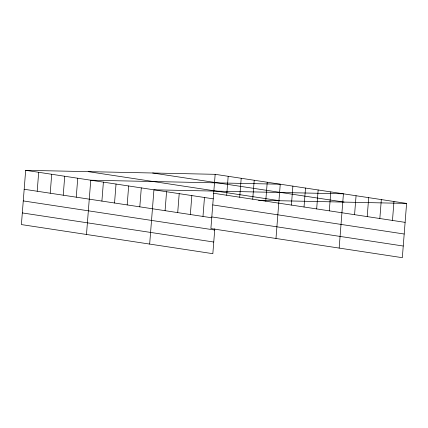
<?xml version="1.0" encoding="UTF-8"?>
<svg xmlns="http://www.w3.org/2000/svg" width="428" height="428" viewBox="0 0 428 428"><rect width="100%" height="100%" fill="white"/><g stroke="black" fill="none" stroke-linecap="round" stroke-linejoin="round"><path stroke-width="0.64" d="M215.161 174.319L210.892 228.584L402.331 257.683L406.6 203.418L215.161 174.319L25.669 170.317L21.4 224.582L212.839 253.681L214.803 228.723M37.199 191.246L38.686 172.297M50.215 193.221L51.708 174.276M63.232 195.2L64.724 176.256M76.248 197.18L77.741 178.235M86.488 234.474L90.757 180.209L280.249 184.211L275.98 238.476M101.901 201.08L103.394 182.13M114.538 203L116.031 184.051M127.175 204.921L128.662 185.971M139.806 206.842L141.299 187.892M149.661 244.078L153.936 189.813L343.427 193.814L339.153 248.079M165.08 210.683L166.567 191.733M177.711 212.604L179.204 193.654M190.348 214.524L191.84 195.575M202.984 216.445L204.472 197.495M226.69 195.243L228.178 176.299M239.707 197.222L241.199 178.278M252.723 199.202L254.216 180.252M265.74 201.181L267.233 182.232M291.393 205.082L292.886 186.132M304.03 207.002L305.522 188.053M316.666 208.923L318.154 189.973M329.298 210.844L330.791 191.894M354.571 214.679L356.059 195.735M367.203 216.6L368.695 197.656M379.839 218.521L381.332 199.576M392.476 220.441L393.963 201.497M258.576 200.293L406.6 203.418M152.63 172.998L344.069 202.096M88.205 171.639L279.639 200.737M213.668 193.263L405.107 222.362M25.669 170.317L213.321 198.838M212.753 204.921L404.192 234.02M211.806 216.926L403.246 246.025M24.182 189.267L211.828 217.788M23.262 200.919L214.701 230.018M22.315 212.93L213.754 242.029"/></g></svg>
